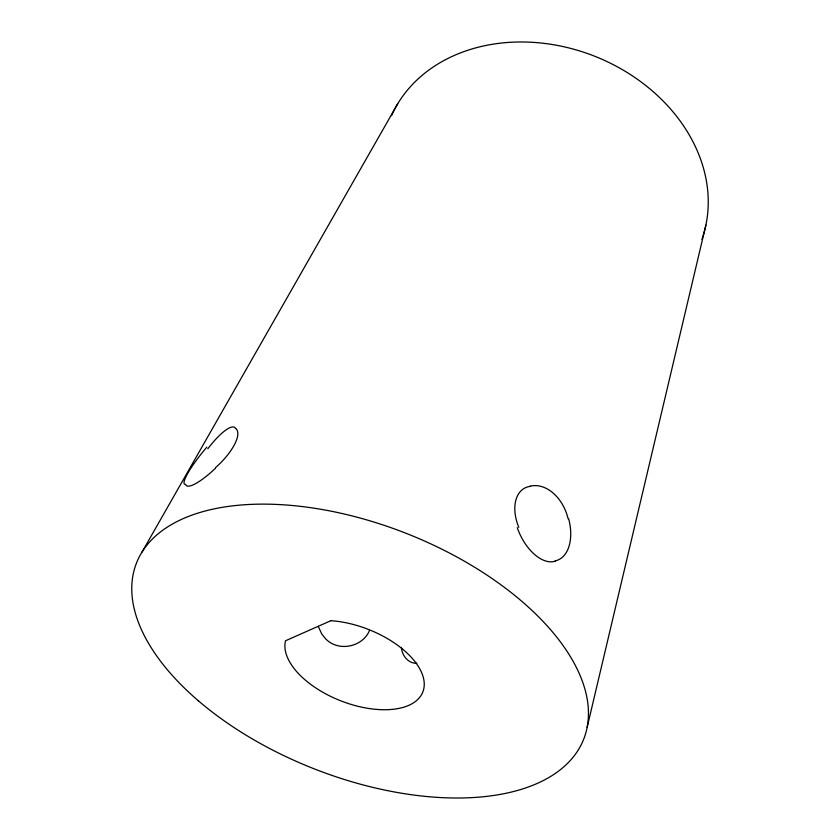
<?xml version="1.0" encoding="UTF-8"?>
<svg xmlns="http://www.w3.org/2000/svg" width="840" height="840" viewBox="0 0 840 840"><rect width="100%" height="100%" fill="white"/><g stroke="black" fill="none" stroke-linecap="round" stroke-linejoin="round"><path stroke-width="1.26" d="M587.139 727.356L705.873 225.131M369.485 630.483C363.668 644.962 343.98 650.843 330.792 642.894A31.164 27.899 -69.7 0 1 325.731 638.957L321.709 633.917L318.244 626.409M142.034 552.038L397.709 103.761M416.808 663.285C408.303 663.642 401.877 655.421 401.415 647.462M391.482 115.647A167.16 134.778 21.5 0 1 595.203 56.438A167.16 134.778 21.5 0 1 701.904 239.305M235.672 428.421A37.716 13.871 -43.6 0 1 215.492 467.681M215.323 468.394A37.643 8.831 -45.4 0 1 185.619 484.397A37.621 6.269 -50.6 0 1 206.829 447.163M207.795 448.802A37.517 9.702 -54.7 0 1 235.589 428.495M530.292 486.129A39.343 28.434 73.8 0 1 568.166 518.942M568.68 518.879A39.47 24.339 71.6 0 1 555.103 560.879M555.24 561.173A39.386 22.207 65.2 0 1 517.251 527.646M518.784 527.352A39.491 24.822 60 0 1 530.334 486.318M330.866 620.697L285.506 640.784A73.364 38.283 21.5 0 0 356.465 705.925A73.364 38.283 21.5 0 0 423.034 676.442A73.364 38.283 21.5 0 0 330.866 620.697M198.314 700.749A240.314 126.41 21.5 0 0 580.555 745.983A240.314 126.41 21.5 0 0 301.455 506.468A240.314 126.41 21.5 0 0 198.314 700.749"/></g></svg>
